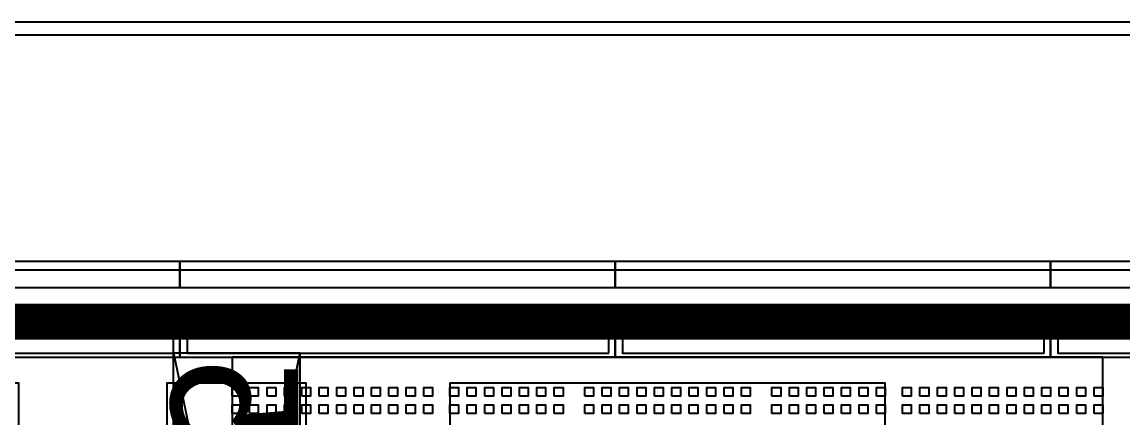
# Model space of a CAD drawing. Header units: millimetres. Extents: x 427 to 2444, y 137 to 817.
# Drawn here: x 1149.2787 to 1149.4051, y 301.6059 to 301.6514 of the extents above; entities that cross this region are included whole.
import ezdxf
from ezdxf.enums import TextEntityAlignment as Align

# ---------------------------------------------------------------- set-up
doc = ezdxf.new("R2010")
doc.units = ezdxf.units.MM
for name, color, linetype in [('L0', 211, 'Continuous'), ('L10', 2, 'Continuous'), ('L102', 91, 'Continuous'), ('L114', 213, 'Continuous'), ('L223', 133, 'Continuous'), ('L241', 200, 'Continuous'), ('L242', 51, 'Continuous'), ('L246', 93, 'Continuous'), ('L31', 1, 'Continuous'), ('L59', 140, 'Continuous'), ('L63', 4, 'Continuous'), ('L70', 190, 'Continuous'), ('L72', 70, 'Continuous'), ('L73', 110, 'Continuous'), ('L74', 230, 'Continuous'), ('L75', 30, 'Continuous'), ('L76', 131, 'Continuous'), ('L98', 150, 'Continuous')]:
    doc.layers.add(name, color=color, linetype=linetype)
doc.styles.add('txt', font='simhei.ttf')

# ---------------------------------------------------------------- blocks, each defined once
blk = doc.blocks.new('HX8394_F_PAD')
at = {"layer": 'L0'}
blk.add_lwpolyline([(-13.86, -0.4025), (-13.86, 0.4025), (13.86, 0.4025), (13.86, -0.4025), (-13.86, -0.4025)], close=True, dxfattribs=at)
at = {"layer": 'L10'}
blk.add_lwpolyline([(-13.756002, 0.318498), (-13.756002, 0.396502), (-13.655998, 0.396502), (-13.655998, 0.318498), (-13.756002, 0.318498)], close=True, dxfattribs=at)
at = {"layer": 'L241'}
for points in [[(-13.9, -0.435), (-13.9, 0.435), (13.9, 0.435), (13.9, -0.435), (-13.9, -0.435)], [(-13.756, 0.3185), (-13.756, 0.3965), (-13.656, 0.3965), (-13.656, 0.3185), (-13.756, 0.3185)]]:
    blk.add_lwpolyline(points, close=True, dxfattribs=at)
at = {"layer": 'L70'}
blk.add_lwpolyline([(-13.756, 0.3185), (-13.756, 0.3965), (-13.656, 0.3965), (-13.656, 0.3185), (-13.756, 0.3185)], close=True, dxfattribs=at)
at = {"layer": 'L72'}
blk.add_lwpolyline([(-13.756, 0.3185), (-13.756, 0.3965), (-13.656, 0.3965), (-13.656, 0.3185), (-13.756, 0.3185)], close=True, dxfattribs=at)
at = {"layer": 'L73'}
blk.add_lwpolyline([(-13.756, 0.3185), (-13.756, 0.3965), (-13.656, 0.3965), (-13.656, 0.3185), (-13.756, 0.3185)], close=True, dxfattribs=at)
at = {"layer": 'L74'}
blk.add_lwpolyline([(-13.756, 0.3185), (-13.756, 0.3965), (-13.656, 0.3965), (-13.656, 0.3185), (-13.756, 0.3185)], close=True, dxfattribs=at)
at = {"layer": 'L75'}
blk.add_lwpolyline([(-13.756, 0.3185), (-13.756, 0.3965), (-13.656, 0.3965), (-13.656, 0.3185), (-13.756, 0.3185)], close=True, dxfattribs=at)
at = {"layer": 'L76'}
blk.add_lwpolyline([(-13.756, 0.3185), (-13.756, 0.3965), (-13.656, 0.3965), (-13.656, 0.3185), (-13.756, 0.3185)], close=True, dxfattribs=at)
at = {"layer": 'L98'}
blk.add_lwpolyline([(-13.756001, 0.318499), (-13.756001, 0.396501), (-13.655999, 0.396501), (-13.655999, 0.318499), (-13.756001, 0.318499)], close=True, dxfattribs=at)
blk = doc.blocks.new('ALI_KEY_MTOP_930UM')
at = {"layer": 'L223'}
blk.add_lwpolyline([(-0.025, -0.025), (-0.025, 0.025), (0.025, 0.025), (0.025, -0.025), (-0.025, -0.025)], close=True, dxfattribs=at)
at = {"layer": 'L241'}
blk.add_lwpolyline([(-0.025, -0.025), (-0.025, 0.025), (0.025, 0.025), (0.025, -0.025), (-0.025, -0.025)], close=True, dxfattribs=at)
at = {"layer": 'L242'}
for points in [[(-0.00875, -0.02), (-0.00875, -0.00875), (-0.02, -0.00875), (-0.02, 0.00875), (-0.00875, 0.00875), (-0.00875, 0.02), (0.00875, 0.02), (0.00875, 0.00875), (0.02, 0.00875), (0.02, -0.00875), (0.00875, -0.00875), (0.00875, -0.02), (-0.00875, -0.02)], [(-0.02, 0.013), (-0.02, 0.02), (-0.013, 0.02), (-0.013, 0.013), (-0.02, 0.013)]]:
    blk.add_lwpolyline(points, close=True, dxfattribs=at)
blk = doc.blocks.new('NTBUMP_65X16')
at = {"layer": 'L242'}
blk.add_lwpolyline([(-0.008, -0.0325), (-0.008, 0.0325), (0.008, 0.0325), (0.008, -0.0325), (-0.008, -0.0325)], close=True, dxfattribs=at)
blk = doc.blocks.new('ILI9881C_AA_NTBUMP_PM_875UM')
at = {"layer": 'L241'}
blk.add_lwpolyline([(-13.92, -0.4375), (-13.92, 0.4375), (13.92, 0.4375), (13.92, -0.4375), (-13.92, -0.4375)], close=True, dxfattribs=at)
blk.add_blockref('ALI_KEY_MTOP_930UM', (-13.706, 0.3725))
at = {"rotation": 180}
blk.add_blockref('NTBUMP_65X16', (-13.6565, 0.365), dxfattribs=at)
at = {"layer": 'L246', "style": 'txt'}
blk.add_text('DUMMY85', height=0.015, rotation=90, dxfattribs=at).set_placement((-13.6565, 0.365), align=Align.MIDDLE_CENTER)
blk = doc.blocks.new('OUT_3BUMP')
at = {"layer": 'L242'}
blk.add_lwpolyline([(0, 0.206), (0, 0.271), (0.016, 0.271), (0.016, 0.206), (0, 0.206)], close=True, dxfattribs=at)
blk = doc.blocks.new('JD9365Z_PAD_20170829_Y880')
at = {"layer": 'L241'}
for points in [[(-13.95, -0.41), (-13.95, 0.41), (13.95, 0.41), (13.95, -0.41), (-13.95, -0.41)], [(-13.731, 0.351), (-13.731, 0.401), (-13.681, 0.401), (-13.681, 0.351), (-13.731, 0.351)]]:
    blk.add_lwpolyline(points, close=True, dxfattribs=at)
at = {"row_count": 1, "column_count": 372, "row_spacing": 0.245, "column_spacing": 0.033}
blk.add_blockref('OUT_3BUMP', (-13.6645, 0.13), dxfattribs=at)
blk = doc.blocks.new('NV3052C3P_BUMP_ORI_20190911')
at = {"layer": 'L241'}
blk.add_lwpolyline([(-13.8, -0.398), (-13.8, 0.398), (13.8, 0.398), (13.8, -0.398), (-13.8, -0.398)], close=True, dxfattribs=at)
at = {"layer": 'L242'}
for points in [[(-13.731, 0.335), (-13.731, 0.385), (-13.681, 0.385), (-13.681, 0.335), (-13.731, 0.335)], [(-13.6645, 0.32), (-13.6645, 0.385), (-13.6485, 0.385), (-13.6485, 0.32), (-13.6645, 0.32)]]:
    blk.add_lwpolyline(points, close=True, dxfattribs=at)
blk = doc.blocks.new('AL_MARK_AUO')
at = {"layer": 'L31'}
for points in [[(0, 0.1605), (0, 0.1615), (0.001, 0.1615), (0.001, 0.1605), (0, 0.1605)], [(0.002, 0.1605), (0.002, 0.1615), (0.003, 0.1615), (0.003, 0.1605), (0.002, 0.1605)], [(0.004, 0.1605), (0.004, 0.1615), (0.005, 0.1615), (0.005, 0.1605), (0.004, 0.1605)], [(0.006, 0.1605), (0.006, 0.1615), (0.007, 0.1615), (0.007, 0.1605), (0.006, 0.1605)], [(0.008, 0.1605), (0.008, 0.1615), (0.009, 0.1615), (0.009, 0.1605), (0.008, 0.1605)], [(0.01, 0.1605), (0.01, 0.1615), (0.011, 0.1615), (0.011, 0.1605), (0.01, 0.1605)], [(0.012, 0.1605), (0.012, 0.1615), (0.013, 0.1615), (0.013, 0.1605), (0.012, 0.1605)], [(0.014, 0.1605), (0.014, 0.1615), (0.015, 0.1615), (0.015, 0.1605), (0.014, 0.1605)], [(0.016, 0.1605), (0.016, 0.1615), (0.017, 0.1615), (0.017, 0.1605), (0.016, 0.1605)], [(0.018, 0.1605), (0.018, 0.1615), (0.019, 0.1615), (0.019, 0.1605), (0.018, 0.1605)], [(0.02, 0.1605), (0.02, 0.1615), (0.021, 0.1615), (0.021, 0.1605), (0.02, 0.1605)], [(0.022, 0.1605), (0.022, 0.1615), (0.023, 0.1615), (0.023, 0.1605), (0.022, 0.1605)], [(0.025, 0.1605), (0.025, 0.1615), (0.026, 0.1615), (0.026, 0.1605), (0.025, 0.1605)], [(0.027, 0.1605), (0.027, 0.1615), (0.028, 0.1615), (0.028, 0.1605), (0.027, 0.1605)], [(0.029, 0.1605), (0.029, 0.1615), (0.03, 0.1615), (0.03, 0.1605), (0.029, 0.1605)], [(0.031, 0.1605), (0.031, 0.1615), (0.032, 0.1615), (0.032, 0.1605), (0.031, 0.1605)], [(0.033, 0.1605), (0.033, 0.1615), (0.034, 0.1615), (0.034, 0.1605), (0.033, 0.1605)], [(0.035, 0.1605), (0.035, 0.1615), (0.036, 0.1615), (0.036, 0.1605), (0.035, 0.1605)], [(0.037, 0.1605), (0.037, 0.1615), (0.038, 0.1615), (0.038, 0.1605), (0.037, 0.1605)], [(0.0405, 0.1605), (0.0405, 0.1615), (0.0415, 0.1615), (0.0415, 0.1605), (0.0405, 0.1605)], [(0.0425, 0.1605), (0.0425, 0.1615), (0.0435, 0.1615), (0.0435, 0.1605), (0.0425, 0.1605)], [(0.0445, 0.1605), (0.0445, 0.1615), (0.0455, 0.1615), (0.0455, 0.1605), (0.0445, 0.1605)], [(0.0465, 0.1605), (0.0465, 0.1615), (0.0475, 0.1615), (0.0475, 0.1605), (0.0465, 0.1605)], [(0.0485, 0.1605), (0.0485, 0.1615), (0.0495, 0.1615), (0.0495, 0.1605), (0.0485, 0.1605)], [(0.0505, 0.1605), (0.0505, 0.1615), (0.0515, 0.1615), (0.0515, 0.1605), (0.0505, 0.1605)], [(0.0525, 0.1605), (0.0525, 0.1615), (0.0535, 0.1615), (0.0535, 0.1605), (0.0525, 0.1605)], [(0.0525, 0.1605), (0.0525, 0.1615), (0.0535, 0.1615), (0.0535, 0.1605), (0.0525, 0.1605)], [(0.0545, 0.1605), (0.0545, 0.1615), (0.0555, 0.1615), (0.0555, 0.1605), (0.0545, 0.1605)], [(0.0565, 0.1605), (0.0565, 0.1615), (0.0575, 0.1615), (0.0575, 0.1605), (0.0565, 0.1605)], [(0.0585, 0.1605), (0.0585, 0.1615), (0.0595, 0.1615), (0.0595, 0.1605), (0.0585, 0.1605)], [(0.062, 0.1605), (0.062, 0.1615), (0.063, 0.1615), (0.063, 0.1605), (0.062, 0.1605)], [(0.064, 0.1605), (0.064, 0.1615), (0.065, 0.1615), (0.065, 0.1605), (0.064, 0.1605)], [(0.066, 0.1605), (0.066, 0.1615), (0.067, 0.1615), (0.067, 0.1605), (0.066, 0.1605)], [(0.068, 0.1605), (0.068, 0.1615), (0.069, 0.1615), (0.069, 0.1605), (0.068, 0.1605)], [(0.07, 0.1605), (0.07, 0.1615), (0.071, 0.1615), (0.071, 0.1605), (0.07, 0.1605)], [(0.072, 0.1605), (0.072, 0.1615), (0.073, 0.1615), (0.073, 0.1605), (0.072, 0.1605)], [(0.074, 0.1605), (0.074, 0.1615), (0.075, 0.1615), (0.075, 0.1605), (0.074, 0.1605)], [(0.077, 0.1605), (0.077, 0.1615), (0.078, 0.1615), (0.078, 0.1605), (0.077, 0.1605)], [(0.079, 0.1605), (0.079, 0.1615), (0.08, 0.1615), (0.08, 0.1605), (0.079, 0.1605)], [(0.081, 0.1605), (0.081, 0.1615), (0.082, 0.1615), (0.082, 0.1605), (0.081, 0.1605)], [(0.083, 0.1605), (0.083, 0.1615), (0.084, 0.1615), (0.084, 0.1605), (0.083, 0.1605)], [(0.085, 0.1605), (0.085, 0.1615), (0.086, 0.1615), (0.086, 0.1605), (0.085, 0.1605)], [(0.087, 0.1605), (0.087, 0.1615), (0.088, 0.1615), (0.088, 0.1605), (0.087, 0.1605)], [(0.089, 0.1605), (0.089, 0.1615), (0.09, 0.1615), (0.09, 0.1605), (0.089, 0.1605)], [(0.091, 0.1605), (0.091, 0.1615), (0.092, 0.1615), (0.092, 0.1605), (0.091, 0.1605)], [(0.093, 0.1605), (0.093, 0.1615), (0.094, 0.1615), (0.094, 0.1605), (0.093, 0.1605)], [(0.095, 0.1605), (0.095, 0.1615), (0.096, 0.1615), (0.096, 0.1605), (0.095, 0.1605)], [(0.097, 0.1605), (0.097, 0.1615), (0.098, 0.1615), (0.098, 0.1605), (0.097, 0.1605)], [(0.099, 0.1605), (0.099, 0.1615), (0.1, 0.1615), (0.1, 0.1605), (0.099, 0.1605)], [(0, 0.1585), (0, 0.1595), (0.001, 0.1595), (0.001, 0.1585), (0, 0.1585)], [(0.002, 0.1585), (0.002, 0.1595), (0.003, 0.1595), (0.003, 0.1585), (0.002, 0.1585)], [(0.004, 0.1585), (0.004, 0.1595), (0.005, 0.1595), (0.005, 0.1585), (0.004, 0.1585)], [(0.006, 0.1585), (0.006, 0.1595), (0.007, 0.1595), (0.007, 0.1585), (0.006, 0.1585)], [(0.008, 0.1585), (0.008, 0.1595), (0.009, 0.1595), (0.009, 0.1585), (0.008, 0.1585)], [(0.01, 0.1585), (0.01, 0.1595), (0.011, 0.1595), (0.011, 0.1585), (0.01, 0.1585)], [(0.012, 0.1585), (0.012, 0.1595), (0.013, 0.1595), (0.013, 0.1585), (0.012, 0.1585)], [(0.014, 0.1585), (0.014, 0.1595), (0.015, 0.1595), (0.015, 0.1585), (0.014, 0.1585)], [(0.016, 0.1585), (0.016, 0.1595), (0.017, 0.1595), (0.017, 0.1585), (0.016, 0.1585)], [(0.018, 0.1585), (0.018, 0.1595), (0.019, 0.1595), (0.019, 0.1585), (0.018, 0.1585)], [(0.02, 0.1585), (0.02, 0.1595), (0.021, 0.1595), (0.021, 0.1585), (0.02, 0.1585)], [(0.022, 0.1585), (0.022, 0.1595), (0.023, 0.1595), (0.023, 0.1585), (0.022, 0.1585)], [(0.025, 0.1585), (0.025, 0.1595), (0.026, 0.1595), (0.026, 0.1585), (0.025, 0.1585)], [(0.027, 0.1585), (0.027, 0.1595), (0.028, 0.1595), (0.028, 0.1585), (0.027, 0.1585)], [(0.029, 0.1585), (0.029, 0.1595), (0.03, 0.1595), (0.03, 0.1585), (0.029, 0.1585)], [(0.031, 0.1585), (0.031, 0.1595), (0.032, 0.1595), (0.032, 0.1585), (0.031, 0.1585)], [(0.033, 0.1585), (0.033, 0.1595), (0.034, 0.1595), (0.034, 0.1585), (0.033, 0.1585)], [(0.035, 0.1585), (0.035, 0.1595), (0.036, 0.1595), (0.036, 0.1585), (0.035, 0.1585)], [(0.037, 0.1585), (0.037, 0.1595), (0.038, 0.1595), (0.038, 0.1585), (0.037, 0.1585)], [(0.0405, 0.1585), (0.0405, 0.1595), (0.0415, 0.1595), (0.0415, 0.1585), (0.0405, 0.1585)], [(0.0425, 0.1585), (0.0425, 0.1595), (0.0435, 0.1595), (0.0435, 0.1585), (0.0425, 0.1585)], [(0.0445, 0.1585), (0.0445, 0.1595), (0.0455, 0.1595), (0.0455, 0.1585), (0.0445, 0.1585)], [(0.0465, 0.1585), (0.0465, 0.1595), (0.0475, 0.1595), (0.0475, 0.1585), (0.0465, 0.1585)], [(0.0485, 0.1585), (0.0485, 0.1595), (0.0495, 0.1595), (0.0495, 0.1585), (0.0485, 0.1585)], [(0.0505, 0.1585), (0.0505, 0.1595), (0.0515, 0.1595), (0.0515, 0.1585), (0.0505, 0.1585)], [(0.0525, 0.1585), (0.0525, 0.1595), (0.0535, 0.1595), (0.0535, 0.1585), (0.0525, 0.1585)], [(0.0525, 0.1585), (0.0525, 0.1595), (0.0535, 0.1595), (0.0535, 0.1585), (0.0525, 0.1585)], [(0.0545, 0.1585), (0.0545, 0.1595), (0.0555, 0.1595), (0.0555, 0.1585), (0.0545, 0.1585)], [(0.0565, 0.1585), (0.0565, 0.1595), (0.0575, 0.1595), (0.0575, 0.1585), (0.0565, 0.1585)], [(0.0585, 0.1585), (0.0585, 0.1595), (0.0595, 0.1595), (0.0595, 0.1585), (0.0585, 0.1585)], [(0.062, 0.1585), (0.062, 0.1595), (0.063, 0.1595), (0.063, 0.1585), (0.062, 0.1585)], [(0.064, 0.1585), (0.064, 0.1595), (0.065, 0.1595), (0.065, 0.1585), (0.064, 0.1585)], [(0.066, 0.1585), (0.066, 0.1595), (0.067, 0.1595), (0.067, 0.1585), (0.066, 0.1585)], [(0.068, 0.1585), (0.068, 0.1595), (0.069, 0.1595), (0.069, 0.1585), (0.068, 0.1585)], [(0.07, 0.1585), (0.07, 0.1595), (0.071, 0.1595), (0.071, 0.1585), (0.07, 0.1585)], [(0.072, 0.1585), (0.072, 0.1595), (0.073, 0.1595), (0.073, 0.1585), (0.072, 0.1585)], [(0.074, 0.1585), (0.074, 0.1595), (0.075, 0.1595), (0.075, 0.1585), (0.074, 0.1585)], [(0.077, 0.1585), (0.077, 0.1595), (0.078, 0.1595), (0.078, 0.1585), (0.077, 0.1585)], [(0.079, 0.1585), (0.079, 0.1595), (0.08, 0.1595), (0.08, 0.1585), (0.079, 0.1585)], [(0.081, 0.1585), (0.081, 0.1595), (0.082, 0.1595), (0.082, 0.1585), (0.081, 0.1585)], [(0.083, 0.1585), (0.083, 0.1595), (0.084, 0.1595), (0.084, 0.1585), (0.083, 0.1585)], [(0.085, 0.1585), (0.085, 0.1595), (0.086, 0.1595), (0.086, 0.1585), (0.085, 0.1585)], [(0.087, 0.1585), (0.087, 0.1595), (0.088, 0.1595), (0.088, 0.1585), (0.087, 0.1585)], [(0.089, 0.1585), (0.089, 0.1595), (0.09, 0.1595), (0.09, 0.1585), (0.089, 0.1585)], [(0.091, 0.1585), (0.091, 0.1595), (0.092, 0.1595), (0.092, 0.1585), (0.091, 0.1585)], [(0.093, 0.1585), (0.093, 0.1595), (0.094, 0.1595), (0.094, 0.1585), (0.093, 0.1585)], [(0.095, 0.1585), (0.095, 0.1595), (0.096, 0.1595), (0.096, 0.1585), (0.095, 0.1585)], [(0.097, 0.1585), (0.097, 0.1595), (0.098, 0.1595), (0.098, 0.1585), (0.097, 0.1585)], [(0.099, 0.1585), (0.099, 0.1595), (0.1, 0.1595), (0.1, 0.1585), (0.099, 0.1585)]]:
    blk.add_lwpolyline(points, close=True, dxfattribs=at)
blk = doc.blocks.new('FL11283_A_OTHER')
at = {"layer": 'L102'}
blk.add_lwpolyline([(-13.86, 0), (-13.86, 0.41), (0, 0.41), (0, 0), (-13.86, 0)], close=True, dxfattribs=at)
at = {"layer": 'L241'}
blk.add_lwpolyline([(-13.86, -0.41), (-13.86, 0.41), (13.86, 0.41), (13.86, 0.404), (-13.854, 0.404), (-13.854, -0.404), (13.854, -0.404), (13.854, 0.404), (13.86, 0.404), (13.86, -0.41), (-13.86, -0.41)], close=True, dxfattribs=at)
at = {"layer": 'L59'}
blk.add_lwpolyline([(-13.86, -0.41), (-13.86, 0.41), (13.86, 0.41), (13.86, -0.41), (-13.86, -0.41)], close=True, dxfattribs=at)
at = {"yscale": -1, "rotation": 180}
blk.add_blockref('AL_MARK_AUO', (-13.656, 0.239), dxfattribs=at)
blk = doc.blocks.new('GC9702_BUMP_NOCOMPENSATION')
at = {"layer": 'L114', "const_width": 0.004}
for points in [[(-13.8, 0.378), (-13.75, 0.378)], [(-13.8, 0.378), (-13.75, 0.378)], [(-13.8, 0.378), (-13.75, 0.378)], [(-13.8, 0.378), (-13.75, 0.378)], [(-13.75, 0.378), (-13.7, 0.378)], [(-13.75, 0.378), (-13.7, 0.378)], [(-13.75, 0.378), (-13.7, 0.378)], [(-13.75, 0.378), (-13.7, 0.378)], [(-13.7, 0.378), (-13.65, 0.378)], [(-13.7, 0.378), (-13.65, 0.378)], [(-13.7, 0.378), (-13.65, 0.378)], [(-13.7, 0.378), (-13.65, 0.378)], [(-13.65, 0.378), (-13.6, 0.378)], [(-13.65, 0.378), (-13.6, 0.378)], [(-13.65, 0.378), (-13.6, 0.378)], [(-13.65, 0.378), (-13.6, 0.378)]]:
    blk.add_lwpolyline(points, dxfattribs=at)
at = {"layer": 'L114'}
for points in [[(-13.8, 0.374), (-13.8, 0.38), (-13.75, 0.38), (-13.75, 0.374), (-13.8, 0.374)], [(-13.8, 0.374), (-13.8, 0.38), (-13.75, 0.38), (-13.75, 0.374), (-13.8, 0.374)], [(-13.75, 0.374), (-13.75, 0.38), (-13.7, 0.38), (-13.7, 0.374), (-13.75, 0.374)], [(-13.75, 0.374), (-13.75, 0.38), (-13.7, 0.38), (-13.7, 0.374), (-13.75, 0.374)], [(-13.7, 0.374), (-13.7, 0.38), (-13.65, 0.38), (-13.65, 0.374), (-13.7, 0.374)], [(-13.7, 0.374), (-13.7, 0.38), (-13.65, 0.38), (-13.65, 0.374), (-13.7, 0.374)], [(-13.65, 0.374), (-13.65, 0.38), (-13.6, 0.38), (-13.6, 0.374), (-13.65, 0.374)], [(-13.65, 0.374), (-13.65, 0.38), (-13.6, 0.38), (-13.6, 0.374), (-13.65, 0.374)], [(-13.79926, 0.37443), (-13.79926, 0.379), (-13.75082, 0.379), (-13.75082, 0.37443), (-13.79926, 0.37443)], [(-13.79926, 0.37443), (-13.79926, 0.379), (-13.75082, 0.379), (-13.75082, 0.37443), (-13.79926, 0.37443)], [(-13.74926, 0.37443), (-13.74926, 0.379), (-13.70082, 0.379), (-13.70082, 0.37443), (-13.74926, 0.37443)], [(-13.74926, 0.37443), (-13.74926, 0.379), (-13.70082, 0.379), (-13.70082, 0.37443), (-13.74926, 0.37443)], [(-13.69926, 0.37443), (-13.69926, 0.379), (-13.65082, 0.379), (-13.65082, 0.37443), (-13.69926, 0.37443)], [(-13.69926, 0.37443), (-13.69926, 0.379), (-13.65082, 0.379), (-13.65082, 0.37443), (-13.69926, 0.37443)], [(-13.64926, 0.37443), (-13.64926, 0.379), (-13.60082, 0.379), (-13.60082, 0.37443), (-13.64926, 0.37443)], [(-13.64926, 0.37443), (-13.64926, 0.379), (-13.60082, 0.379), (-13.60082, 0.37443), (-13.64926, 0.37443)]]:
    blk.add_lwpolyline(points, close=True, dxfattribs=at)
at = {"layer": 'L241'}
for points in [[(-13.8, 0.382), (-13.8, 0.385), (-13.75, 0.385), (-13.75, 0.382), (-13.8, 0.382)], [(-13.8, 0.382), (-13.8, 0.385), (-13.75, 0.385), (-13.75, 0.382), (-13.8, 0.382)], [(-13.75, 0.382), (-13.75, 0.385), (-13.7, 0.385), (-13.7, 0.382), (-13.75, 0.382)], [(-13.75, 0.382), (-13.75, 0.385), (-13.7, 0.385), (-13.7, 0.382), (-13.75, 0.382)], [(-13.7, 0.382), (-13.7, 0.385), (-13.65, 0.385), (-13.65, 0.382), (-13.7, 0.382)], [(-13.7, 0.382), (-13.7, 0.385), (-13.65, 0.385), (-13.65, 0.382), (-13.7, 0.382)], [(-13.65, 0.382), (-13.65, 0.385), (-13.6, 0.385), (-13.6, 0.382), (-13.65, 0.382)], [(-13.65, 0.382), (-13.65, 0.385), (-13.6, 0.385), (-13.6, 0.382), (-13.65, 0.382)]]:
    blk.add_lwpolyline(points, close=True, dxfattribs=at)
blk = doc.blocks.new('IC_GDS_ALL')
for name, p in [('HX8394_F_PAD', (0, 0.004)), ('ILI9881C_AA_NTBUMP_PM_875UM', (0, 0)), ('GC9702_BUMP_NOCOMPENSATION', (0, 0.0265)), ('NV3052C3P_BUMP_ORI_20190911', (0, 0.0125)), ('JD9365Z_PAD_20170829_Y880', (0, -0.0035)), ('FL11283_A_OTHER', (0, -0.0035))]:
    blk.add_blockref(name, p)
blk = doc.blocks.new('OUTPUT_PAD_SD')
at = {"color": 5, "linetype": 'Continuous'}
blk.add_lwpolyline([(0.00225, 0.078), (0.01675, 0.00825), (0.01675, 0.078), (0.00225, 0.00825)], dxfattribs=at)
at = {"layer": 'L63', "color": 5}
blk.add_lwpolyline([(0.00225, 0.00825), (0.00225, 0.078), (0.01675, 0.078), (0.01675, 0.00825), (0.00225, 0.00825)], close=True, dxfattribs=at)
blk = doc.blocks.new('IC_PAD_ALL')
at = {"row_count": 1, "column_count": 414, "row_spacing": 0.0685, "column_spacing": 0.066}
blk.add_blockref('OUTPUT_PAD_SD', (0.0365, 0.6775), dxfattribs=at)
blk = doc.blocks.new('IC_ALL')
at = {"yscale": -1, "rotation": 180}
blk.add_blockref('IC_GDS_ALL', (14, 0.4375), dxfattribs=at)
blk.add_blockref('IC_PAD_ALL', (0.3525, 0.083))
blk = doc.blocks.new('IC_FPC_OLB_ALL')
blk.add_blockref('IC_ALL', (1.188, 1.0245))

msp = doc.modelspace()

# ---------------------------------------------------------------- block references
msp.add_blockref('IC_FPC_OLB_ALL', (1120.45883, 299.75037))

doc.saveas('drawing.dxf')
